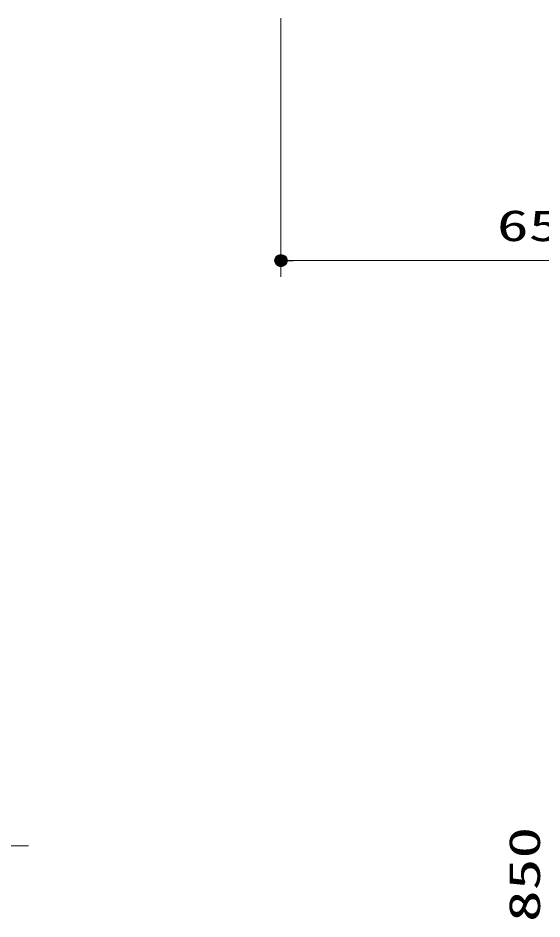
# Model space of a CAD drawing. Units: millimetres, scale not verified. Extents: x -9797 to 9797, y -4555 to 4555.
# Drawn here: x -3259 to -2611, y -1489 to -375 of the extents above; entities that cross this region are included whole.
import ezdxf
from ezdxf.enums import TextEntityAlignment as Align

# ---------------------------------------------------------------- set-up
doc = ezdxf.new("R2010")
doc.units = ezdxf.units.MM
doc.header["$LTSCALE"] = 30
doc.header["$PDMODE"] = 32
doc.header["$PDSIZE"] = 15
for name, color, linetype, lineweight in [('0-1_0', 7, 'Continuous', 25), ('0-3_寸法ﾚｲﾔｰ', 30, 'Continuous', 13), ('0-4_DEFPOINTS', 7, 'Continuous', 25)]:
    doc.layers.add(name, color=color, linetype=linetype, lineweight=lineweight)
doc.styles.add('ＭＳ ゴシック', font='')
doc.styles.get('ＭＳ ゴシック').set_extended_font_data('MS Gothic')

# ---------------------------------------------------------------- blocks, each defined once
blk = doc.blocks.new('_DOT')
at = {"layer": '0-1_0', "color": 30}
blk.add_line((-15, 0), (-30, 0), dxfattribs=at)
for points in [[(0, 0), (-15, 0), (-14.88, 1.88)], [(0, 0), (-14.88, -1.88), (-15, 0)], [(0, 0), (-14.88, 1.88), (-14.53, 3.73)], [(0, 0), (-14.53, -3.73), (-14.88, -1.88)], [(0, 0), (-14.53, 3.73), (-13.95, 5.52)], [(0, 0), (-13.95, -5.52), (-14.53, -3.73)], [(0, 0), (-13.95, 5.52), (-13.14, 7.23)], [(0, 0), (-13.14, -7.23), (-13.95, -5.52)], [(0, 0), (-13.14, 7.23), (-12.14, 8.82)], [(0, 0), (-12.14, -8.82), (-13.14, -7.23)], [(0, 0), (-12.14, 8.82), (-10.93, 10.27)], [(0, 0), (-10.93, -10.27), (-12.14, -8.82)], [(0, 0), (-10.93, 10.27), (-9.56, 11.56)], [(0, 0), (-9.56, -11.56), (-10.93, -10.27)], [(0, 0), (-9.56, 11.56), (-8.04, 12.66)], [(0, 0), (-8.04, -12.66), (-9.56, -11.56)], [(0, 0), (-8.04, 12.66), (-6.39, 13.57)], [(0, 0), (-6.39, -13.57), (-8.04, -12.66)], [(0, 0), (-6.39, 13.57), (-4.64, 14.27)], [(0, 0), (-4.64, -14.27), (-6.39, -13.57)], [(0, 0), (-4.64, 14.27), (-2.81, 14.73)], [(0, 0), (-2.81, -14.73), (-4.64, -14.27)], [(0, 0), (-2.81, 14.73), (-0.94, 14.97)], [(0, 0), (-0.94, -14.97), (-2.81, -14.73)], [(0, 0), (-0.94, 14.97), (0.94, 14.97)], [(0, 0), (0.94, -14.97), (-0.94, -14.97)], [(0, 0), (0.94, 14.97), (2.81, 14.73)], [(0, 0), (2.81, 14.73), (4.64, 14.27)], [(0, 0), (4.64, 14.27), (6.39, 13.57)], [(0, 0), (6.39, 13.57), (8.04, 12.66)], [(0, 0), (8.04, 12.66), (9.56, 11.56)], [(0, 0), (9.56, 11.56), (10.93, 10.27)], [(0, 0), (10.93, 10.27), (12.14, 8.82)], [(0, 0), (12.14, 8.82), (13.14, 7.23)], [(0, 0), (13.14, 7.23), (13.95, 5.52)], [(0, 0), (13.95, 5.52), (14.53, 3.73)], [(0, 0), (14.53, 3.73), (14.88, 1.88)], [(0, 0), (14.88, 1.88), (15, 0)], [(0, 0), (2.81, -14.73), (0.94, -14.97)], [(0, 0), (4.64, -14.27), (2.81, -14.73)], [(0, 0), (6.39, -13.57), (4.64, -14.27)], [(0, 0), (8.04, -12.66), (6.39, -13.57)], [(0, 0), (9.56, -11.56), (8.04, -12.66)], [(0, 0), (10.93, -10.27), (9.56, -11.56)], [(0, 0), (12.14, -8.82), (10.93, -10.27)], [(0, 0), (13.14, -7.23), (12.14, -8.82)], [(0, 0), (13.95, -5.52), (13.14, -7.23)], [(0, 0), (14.53, -3.73), (13.95, -5.52)], [(0, 0), (14.88, -1.88), (14.53, -3.73)], [(0, 0), (15, 0), (14.88, -1.88)]]:
    blk.add_solid(points, dxfattribs=at)

msp = doc.modelspace()

# ---------------------------------------------------------------- linework, layer by layer
at = {"layer": '0-3_寸法ﾚｲﾔｰ'}
for p, q in [((-2933.92, -375.14), (-2933.92, -695.14)), ((-2298.92, -675.14), (-2918.92, -675.14))]:
    msp.add_line(p, q, dxfattribs=at)
msp.add_lwpolyline([(-3246.08, -1398.93), (-3345.13, -1398.93), (-3406.73, -1248.93)], dxfattribs=at)
at = {"layer": '0-4_DEFPOINTS'}
msp.add_point((-2933.92, -675.14), dxfattribs=at)

# ---------------------------------------------------------------- block references
at = {"layer": '0-3_寸法ﾚｲﾔｰ', "xscale": 0.5, "yscale": 0.5, "rotation": 180}
msp.add_blockref('_DOT', (-2933.92, -675.14), dxfattribs=at)

# ---------------------------------------------------------------- texts
at = {"layer": '0-3_寸法ﾚｲﾔｰ', "style": 'ＭＳ ゴシック', "width": 1.5}
msp.add_text('650', height=38.49, dxfattribs=at).set_placement((-2667.02, -662.54), align=Align.BOTTOM_LEFT)
msp.add_text('850', height=38.49, rotation=90, dxfattribs=at).set_placement((-2602.15, -1493.07), align=Align.BOTTOM_LEFT)

doc.saveas('drawing.dxf')
